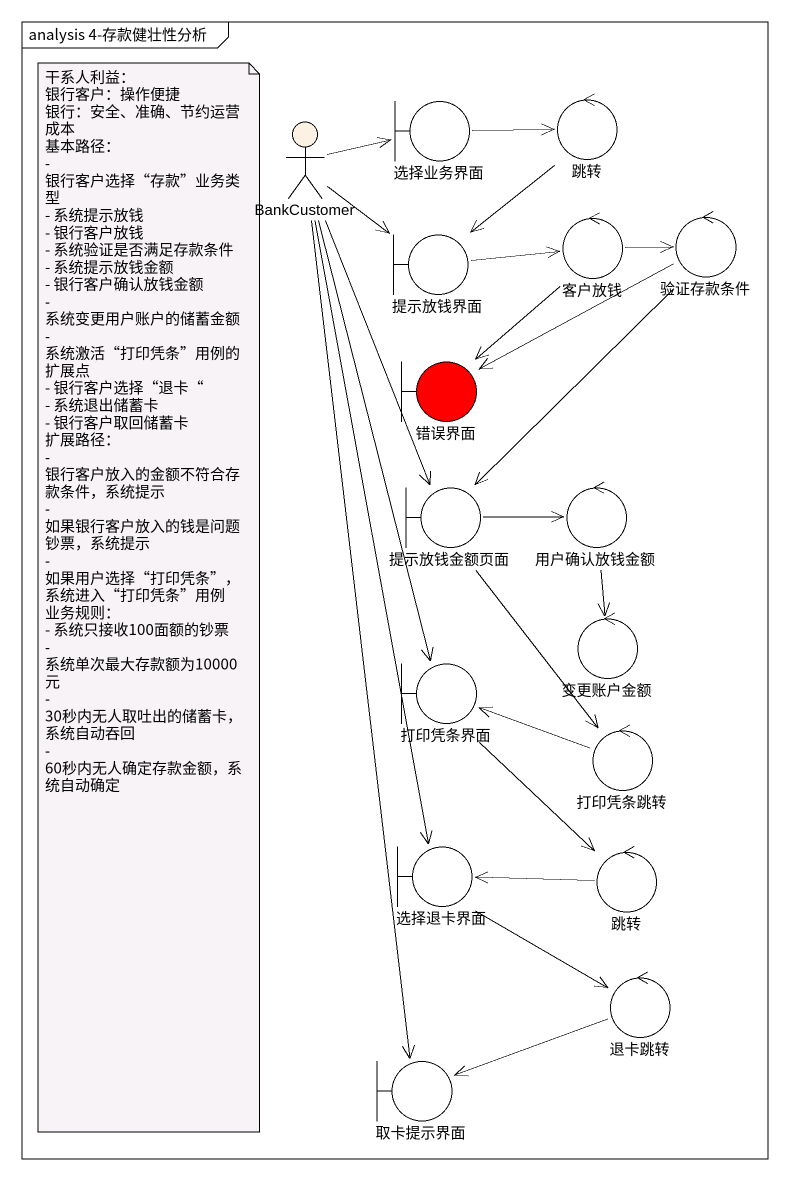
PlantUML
@startuml
mainframe analysis 4-存款健壮性分析
actor BankCustomer #FCF2E3
boundary 选择业务界面
control 跳转
boundary 提示放钱界面
control 客户放钱
control 验证存款条件
boundary 错误界面 #FF0000
boundary 提示放钱金额页面
control 用户确认放钱金额
control 变更账户金额
boundary 打印凭条界面
control 打印凭条跳转
boundary 选择退卡界面
control "跳转" as 跳转_2
control 退卡跳转
boundary 取卡提示界面
BankCustomer -right-> 选择业务界面
BankCustomer --> 提示放钱界面
BankCustomer --> 提示放钱金额页面
BankCustomer --> 打印凭条界面
BankCustomer --> 选择退卡界面
BankCustomer --> 取卡提示界面
选择业务界面 -right-> 跳转
跳转 --> 提示放钱界面
提示放钱界面 -right-> 客户放钱
客户放钱 -right-> 验证存款条件
客户放钱 --> 错误界面
验证存款条件 -left-> 错误界面
验证存款条件 --> 提示放钱金额页面
提示放钱金额页面 -right-> 用户确认放钱金额
提示放钱金额页面 --> 打印凭条跳转
用户确认放钱金额 --> 变更账户金额
打印凭条界面 --> 跳转_2
打印凭条跳转 -left-> 打印凭条界面
选择退卡界面 --> 退卡跳转
跳转_2 -left-> 选择退卡界面
退卡跳转 -left-> 取卡提示界面
note as N1
  干系人利益：
  银行客户：操作便捷
  银行：安全、准确、节约运营成本
  基本路径：
  - 银行客户选择“存款”业务类型
  - 系统提示放钱
  - 银行客户放钱
  - 系统验证是否满足存款条件
  - 系统提示放钱金额
  - 银行客户确认放钱金额
  - 系统变更用户账户的储蓄金额
  - 系统激活“打印凭条”用例的扩展点
  - 银行客户选择“退卡“
  - 系统退出储蓄卡
  - 银行客户取回储蓄卡
  扩展路径：
  - 银行客户放入的金额不符合存款条件，系统提示
  - 如果银行客户放入的钱是问题钞票，系统提示
  - 如果用户选择“打印凭条”，系统进入“打印凭条”用例
  业务规则：
  - 系统只接收100面额的钞票
  - 系统单次最大存款额为10000元
  - 30秒内无人取吐出的储蓄卡，系统自动吞回
  - 60秒内无人确定存款金额，系统自动确定
end note
@enduml
